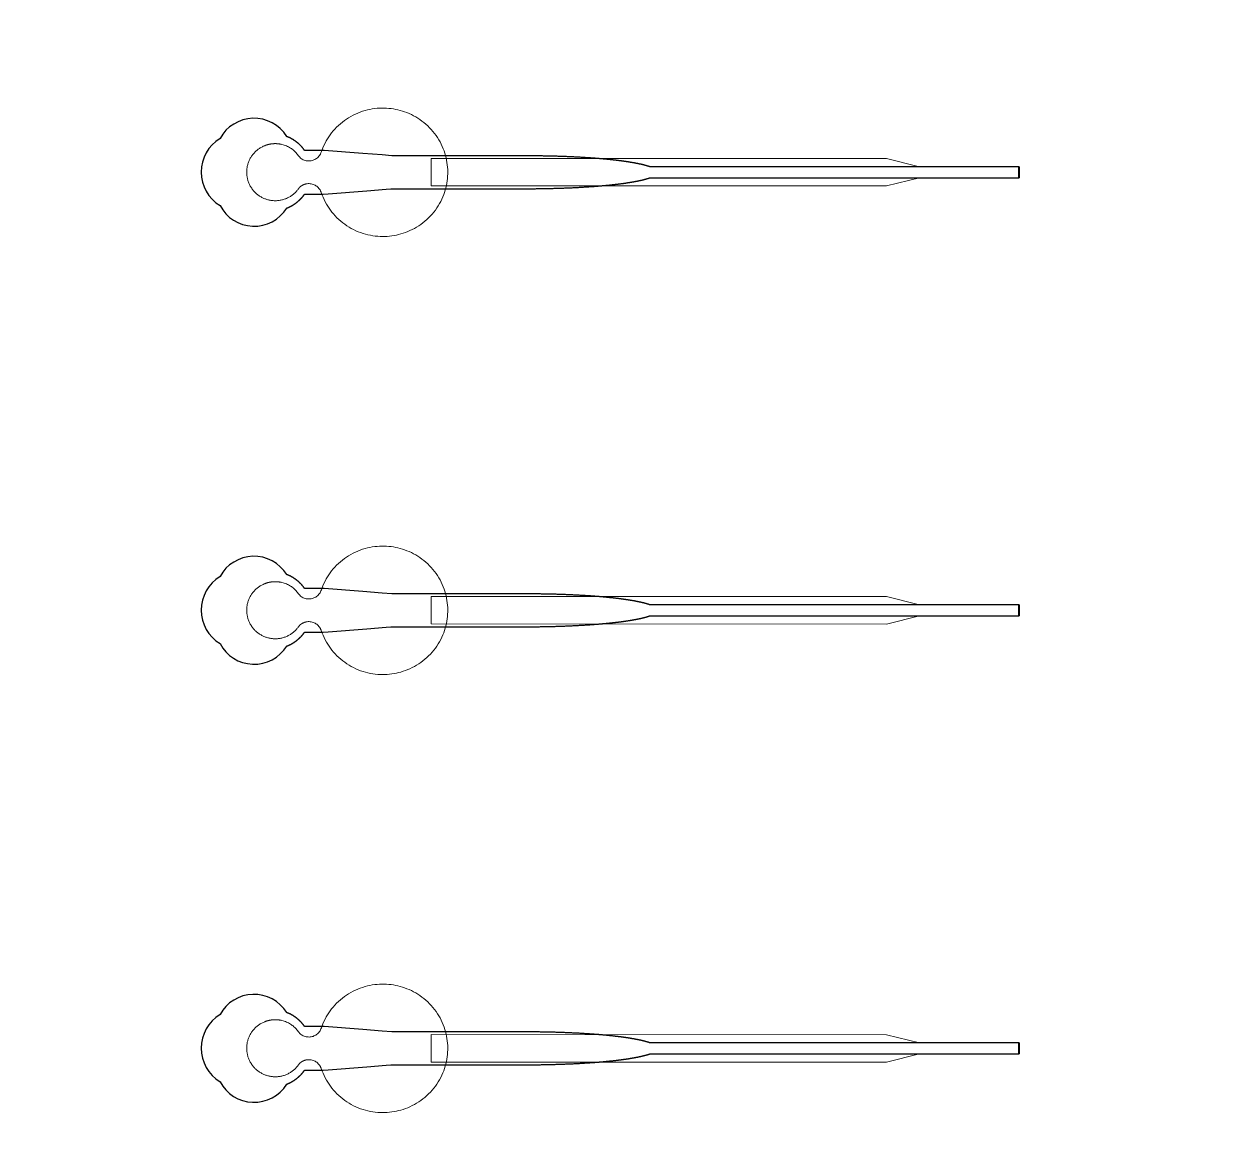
# Model space of a CAD drawing. Header units: inches. Extents: x -52997 to 52003, y -52254 to 52746.
# Drawn here: x -16400 to -10919, y -6581 to -1513 of the extents above; entities that cross this region are included whole.
import ezdxf

# ---------------------------------------------------------------- set-up
doc = ezdxf.new("R2010")
doc.units = ezdxf.units.IN
doc.header["$MEASUREMENT"] = 0
doc.layers.add('1', color=1, linetype='Continuous')
doc.layers.add('2', color=140, linetype='Continuous', lineweight=0)
doc.layers.add('3', color=90, linetype='Continuous', lineweight=0)

msp = doc.modelspace()

# ---------------------------------------------------------------- linework, layer by layer
at = {"layer": '1'}
for points in [[(-16283.4, -47485.7), (0, -47485.7), (16283.4, -47485.7, 5.999107)], [(-16250, -47285.7), (0, -47285.7), (16250, -47285.7, 5.986812)], [(-13685.8, -45485.7), (0, -45485.7), (13685.8, -45485.7, 6.794322)], [(-15200.3, -2353.6), (-15199.9, -2353.4), (-15199.1, -2353.1), (-15198.2, -2352.8), (-15197.4, -2352.4), (-15196.5, -2352.1), (-15195.7, -2351.8), (-15194.8, -2351.4), (-15194, -2351), (-15193.1, -2350.7), (-15192.3, -2350.3), (-15191.4, -2349.9), (-15190.6, -2349.5), (-15189.7, -2349.1), (-15188.9, -2348.7), (-15188, -2348.3), (-15187.2, -2347.9), (-15186.3, -2347.5), (-15185.4, -2347.1), (-15184.6, -2346.6), (-15183.7, -2346.2), (-15182.9, -2345.8), (-15182, -2345.3), (-15181.1, -2344.9), (-15180.3, -2344.4), (-15179.4, -2343.9), (-15178.6, -2343.5), (-15177.7, -2343), (-15176.9, -2342.5), (-15176, -2342), (-15175.2, -2341.5), (-15174.3, -2341), (-15173.4, -2340.5), (-15172.6, -2340), (-15171.7, -2339.5), (-15170.9, -2339), (-15170.1, -2338.4), (-15169.2, -2337.9), (-15168.4, -2337.3), (-15167.5, -2336.8), (-15166.7, -2336.2), (-15165.8, -2335.7), (-15165, -2335.1), (-15164.2, -2334.6), (-15163.3, -2334), (-15162.5, -2333.4), (-15161.7, -2332.8), (-15160.8, -2332.2), (-15160, -2331.6), (-15159.2, -2331), (-15158.4, -2330.4), (-15157.6, -2329.8), (-15156.7, -2329.2), (-15155.9, -2328.6), (-15155.1, -2328), (-15154.3, -2327.3), (-15153.5, -2326.7), (-15152.7, -2326.1), (-15151.9, -2325.4), (-15151.1, -2324.8), (-15150.3, -2324.1), (-15149.6, -2323.5), (-15148.8, -2322.8), (-15148, -2322.2), (-15147.2, -2321.5), (-15146.5, -2320.8), (-15145.7, -2320.1), (-15144.9, -2319.5), (-15144.2, -2318.8), (-15143.4, -2318.1), (-15142.7, -2317.4), (-15141.9, -2316.7), (-15141.2, -2316), (-15140.5, -2315.3), (-15139.7, -2314.6), (-15139, -2313.9), (-15138.3, -2313.2), (-15137.6, -2312.5), (-15136.9, -2311.7), (-15136.2, -2311), (-15135.5, -2310.3), (-15134.8, -2309.6), (-15134.1, -2308.8), (-15133.4, -2308.1), (-15132.7, -2307.4), (-15132, -2306.6), (-15131.4, -2305.9), (-15130.7, -2305.2), (-15130.1, -2304.4), (-15129.4, -2303.7), (-15128.8, -2302.9), (-15128.1, -2302.2), (-15127.5, -2301.4), (-15126.9, -2300.7), (-15126.2, -2299.9), (-15125.6, -2299.1), (-15125, -2298.4), (-15124.4, -2297.6), (-15123.8, -2296.9), (-15123.2, -2296.1), (-15122.6, -2295.3), (-15122.1, -2294.6), (-15121.5, -2293.8), (-15120.9, -2293), (-15120.4, -2292.3), (-15119.8, -2291.5), (-15119.3, -2290.7), (-15118.7, -2290), (-15075.1, -2290), (-15053.3, -2290), (-15042.4, -2290), (-15039.7, -2290), (-15038.4, -2290), (-15038.3, -2290), (-15038.3, -2290), (-15038.3, -2290), (-15038.3, -2290), (-15038.3, -2289.9), (-15038.2, -2289.9), (-15037.8, -2289.9), (-15037.1, -2289.9), (-15035.8, -2289.8), (-15033, -2289.5), (-15010.9, -2287.9), (-14834.3, -2274.3), (-14746, -2267.5), (-14723.9, -2265.8), (-14712.8, -2265), (-14712.5, -2265), (-14712.4, -2265), (-14712.4, -2265), (-14712.3, -2265), (-14712.2, -2265), (-14711.8, -2265), (-14451.4, -2265), (-14445.1, -2265), (-14432.5, -2265), (-14332, -2265), (-14131, -2265), (-14118.4, -2265), (-14112.1, -2265), (-14109, -2265), (-14107.4, -2265), (-14107, -2265), (-14106.8, -2265), (-14106.7, -2265), (-14106.7, -2265), (-14106.7, -2265), (-14106.6, -2265), (-14106.1, -2265), (-14101.5, -2264.9), (-14096.9, -2264.9), (-14092.3, -2264.9), (-14087.6, -2264.9), (-14083, -2264.9), (-14078.3, -2264.9), (-14073.7, -2264.8), (-14069, -2264.8), (-14064.3, -2264.8), (-14059.6, -2264.7), (-14054.9, -2264.7), (-14050.1, -2264.6), (-14045.4, -2264.6), (-14040.7, -2264.5), (-14035.9, -2264.4), (-14031.2, -2264.4), (-14026.4, -2264.3), (-14021.6, -2264.2), (-14016.8, -2264.1), (-14012, -2264), (-14007.2, -2263.9), (-14002.4, -2263.8), (-13997.6, -2263.7), (-13992.8, -2263.6), (-13988, -2263.5), (-13983.2, -2263.3), (-13978.4, -2263.2), (-13973.5, -2263.1), (-13968.7, -2262.9), (-13963.9, -2262.8), (-13959, -2262.6), (-13954.2, -2262.5), (-13949.4, -2262.3), (-13944.6, -2262.2), (-13939.7, -2262), (-13934.9, -2261.8), (-13930.1, -2261.6), (-13925.2, -2261.4), (-13920.4, -2261.2), (-13915.6, -2261), (-13910.8, -2260.8), (-13906, -2260.6), (-13901.2, -2260.4), (-13896.4, -2260.2), (-13891.6, -2260), (-13886.8, -2259.7), (-13882, -2259.5), (-13877.2, -2259.3), (-13872.5, -2259), (-13867.7, -2258.7), (-13863, -2258.5), (-13858.3, -2258.2), (-13853.5, -2258), (-13848.8, -2257.7), (-13844.1, -2257.4), (-13839.5, -2257.1), (-13834.8, -2256.8), (-13830.1, -2256.5), (-13825.5, -2256.2), (-13820.9, -2255.9), (-13816.3, -2255.6), (-13811.7, -2255.3), (-13807.1, -2254.9), (-13804.8, -2254.8), (-13802.6, -2254.6), (-13800.3, -2254.4), (-13798, -2254.3), (-13795.8, -2254.1), (-13793.5, -2253.9), (-13791.2, -2253.8), (-13789, -2253.6), (-13786.8, -2253.4), (-13784.5, -2253.2), (-13782.3, -2253), (-13780.1, -2252.9), (-13777.8, -2252.7), (-13775.6, -2252.5), (-13773.4, -2252.3), (-13771.2, -2252.1), (-13769, -2251.9), (-13766.8, -2251.8), (-13764.6, -2251.6), (-13762.5, -2251.4), (-13760.3, -2251.2), (-13758.1, -2251), (-13756, -2250.8), (-13753.8, -2250.6), (-13751.6, -2250.4), (-13749.5, -2250.2), (-13747.4, -2250), (-13745.2, -2249.8), (-13743.1, -2249.6), (-13741, -2249.4), (-13738.9, -2249.2), (-13736.8, -2249), (-13734.7, -2248.8), (-13732.6, -2248.6), (-13730.5, -2248.4), (-13728.4, -2248.2), (-13726.4, -2248), (-13724.3, -2247.7), (-13722.2, -2247.5), (-13720.2, -2247.3), (-13718.1, -2247.1), (-13716.1, -2246.9), (-13714.1, -2246.7), (-13712.1, -2246.4), (-13710, -2246.2), (-13708, -2246), (-13706, -2245.8), (-13704.1, -2245.6), (-13702.1, -2245.3), (-13700.1, -2245.1), (-13698.1, -2244.9), (-13696.2, -2244.7), (-13694.2, -2244.4), (-13692.3, -2244.2), (-13690.4, -2244), (-13688.4, -2243.7), (-13686.5, -2243.5), (-13684.6, -2243.3), (-13682.7, -2243), (-13680.8, -2242.8), (-13678.9, -2242.5), (-13677.1, -2242.3), (-13675.2, -2242.1), (-13673.3, -2241.8), (-13671.5, -2241.6), (-13669.7, -2241.3), (-13667.8, -2241.1), (-13666, -2240.9), (-13664.2, -2240.6), (-13662.4, -2240.4), (-13660.6, -2240.1), (-13658.8, -2239.9), (-13657, -2239.6), (-13655.3, -2239.4), (-13653.5, -2239.1), (-13651.8, -2238.9), (-13650, -2238.6), (-13648.3, -2238.3), (-13646.6, -2238.1), (-13644.9, -2237.8), (-13643.2, -2237.6), (-13641.5, -2237.3), (-13639.8, -2237.1), (-13638.1, -2236.8), (-13636.5, -2236.5), (-13634.8, -2236.3), (-13633.2, -2236), (-13631.5, -2235.8), (-13629.9, -2235.5), (-13628.3, -2235.2), (-13626.7, -2235), (-13625.1, -2234.7), (-13623.5, -2234.4), (-13621.9, -2234.2), (-13620.4, -2233.9), (-13618.8, -2233.6), (-13617.3, -2233.3), (-13615.7, -2233.1), (-13614.2, -2232.8), (-13612.7, -2232.5), (-13611.2, -2232.3), (-13609.7, -2232), (-13608.2, -2231.7), (-13606.8, -2231.4), (-13605.3, -2231.2), (-13603.9, -2230.9), (-13602.4, -2230.6), (-13601, -2230.3), (-13599.6, -2230), (-13598.2, -2229.8), (-13596.8, -2229.5), (-13595.4, -2229.2), (-13594, -2228.9), (-13592.6, -2228.6), (-13591.3, -2228.4), (-13589.9, -2228.1), (-13588.6, -2227.8), (-13587.3, -2227.5), (-13586, -2227.2), (-13584.7, -2226.9), (-13583.4, -2226.6), (-13582.1, -2226.4), (-13580.8, -2226.1), (-13579.6, -2225.8), (-13578.3, -2225.5), (-13577.1, -2225.2), (-13575.9, -2224.9), (-13574.6, -2224.6), (-13573.4, -2224.3), (-13572.2, -2224), (-13571.1, -2223.8), (-13569.9, -2223.5), (-13568.7, -2223.2), (-13567.6, -2222.9), (-13566.4, -2222.6), (-13565.3, -2222.3), (-13564.2, -2222), (-13563.1, -2221.7), (-13562, -2221.4), (-13560.9, -2221.1), (-13559.9, -2220.8), (-13558.8, -2220.5), (-13557.7, -2220.2), (-13556.7, -2219.9), (-13555.7, -2219.6), (-13554.7, -2219.3), (-13553.7, -2219), (-13552.7, -2218.8), (-13551.7, -2218.5), (-13550.7, -2218.2), (-13549.7, -2217.9), (-13548.8, -2217.6), (-13547.9, -2217.3), (-13546.9, -2217), (-13546, -2216.7), (-13545.1, -2216.4), (-13544.2, -2216.1), (-13543.3, -2215.8), (-13542.5, -2215.5), (-13541, -2215), (-11855.4, -2215.2), (-11855.4, -2165), (-13541, -2165), (-13541.2, -2164.9), (-13542.1, -2164.6), (-13543, -2164.2), (-13543.9, -2163.9), (-13544.8, -2163.6), (-13545.7, -2163.3), (-13546.6, -2163), (-13547.5, -2162.7), (-13548.4, -2162.4), (-13549.4, -2162.2), (-13550.4, -2161.9), (-13551.3, -2161.6), (-13552.3, -2161.3), (-13553.3, -2161), (-13554.3, -2160.7), (-13555.3, -2160.4), (-13556.3, -2160.1), (-13557.4, -2159.8), (-13558.4, -2159.5), (-13559.5, -2159.2), (-13560.6, -2158.9), (-13561.7, -2158.6), (-13562.7, -2158.3), (-13563.8, -2158), (-13565, -2157.7), (-13566.1, -2157.4), (-13567.2, -2157.1), (-13568.4, -2156.8), (-13569.5, -2156.5), (-13570.7, -2156.2), (-13571.9, -2155.9), (-13573.1, -2155.6), (-13574.3, -2155.4), (-13575.5, -2155.1), (-13576.7, -2154.8), (-13578, -2154.5), (-13579.2, -2154.2), (-13580.5, -2153.9), (-13581.7, -2153.6), (-13583, -2153.3), (-13584.3, -2153), (-13585.6, -2152.8), (-13586.9, -2152.5), (-13588.2, -2152.2), (-13589.6, -2151.9), (-13590.9, -2151.6), (-13592.3, -2151.3), (-13593.6, -2151.1), (-13595, -2150.8), (-13596.4, -2150.5), (-13597.8, -2150.2), (-13599.2, -2149.9), (-13600.6, -2149.7), (-13602.1, -2149.4), (-13603.5, -2149.1), (-13604.9, -2148.8), (-13606.4, -2148.5), (-13607.9, -2148.3), (-13609.4, -2148), (-13610.9, -2147.7), (-13612.4, -2147.4), (-13613.9, -2147.2), (-13615.4, -2146.9), (-13616.9, -2146.6), (-13618.5, -2146.3), (-13620, -2146.1), (-13621.6, -2145.8), (-13623.2, -2145.5), (-13624.7, -2145.3), (-13626.3, -2145), (-13627.9, -2144.7), (-13629.5, -2144.5), (-13631.2, -2144.2), (-13632.8, -2143.9), (-13634.4, -2143.7), (-13636.1, -2143.4), (-13637.8, -2143.2), (-13639.4, -2142.9), (-13641.1, -2142.6), (-13642.8, -2142.4), (-13644.5, -2142.1), (-13646.2, -2141.9), (-13647.9, -2141.6), (-13649.7, -2141.4), (-13651.4, -2141.1), (-13653.1, -2140.8), (-13654.9, -2140.6), (-13656.7, -2140.3), (-13658.4, -2140.1), (-13660.2, -2139.8), (-13662, -2139.6), (-13663.8, -2139.3), (-13665.6, -2139.1), (-13667.5, -2138.9), (-13669.3, -2138.6), (-13671.1, -2138.4), (-13673, -2138.1), (-13674.8, -2137.9), (-13676.7, -2137.6), (-13678.6, -2137.4), (-13680.4, -2137.2), (-13682.3, -2136.9), (-13684.2, -2136.7), (-13686.1, -2136.5), (-13688, -2136.2), (-13690, -2136), (-13691.9, -2135.8), (-13693.8, -2135.5), (-13695.8, -2135.3), (-13697.7, -2135.1), (-13699.7, -2134.8), (-13701.7, -2134.6), (-13703.7, -2134.4), (-13705.6, -2134.2), (-13707.6, -2133.9), (-13709.6, -2133.7), (-13711.6, -2133.5), (-13713.7, -2133.3), (-13715.7, -2133.1), (-13717.7, -2132.8), (-13719.8, -2132.6), (-13721.8, -2132.4), (-13723.9, -2132.2), (-13725.9, -2132), (-13728, -2131.8), (-13730.1, -2131.6), (-13732.1, -2131.4), (-13734.2, -2131.1), (-13736.3, -2130.9), (-13738.4, -2130.7), (-13740.5, -2130.5), (-13742.6, -2130.3), (-13744.8, -2130.1), (-13746.9, -2129.9), (-13749, -2129.7), (-13751.2, -2129.5), (-13753.3, -2129.3), (-13755.5, -2129.1), (-13757.6, -2128.9), (-13759.8, -2128.8), (-13761.9, -2128.6), (-13764.1, -2128.4), (-13766.3, -2128.2), (-13768.5, -2128), (-13770.7, -2127.8), (-13772.9, -2127.6), (-13775.1, -2127.4), (-13777.3, -2127.3), (-13779.5, -2127.1), (-13781.7, -2126.9), (-13784, -2126.7), (-13786.2, -2126.5), (-13788.4, -2126.4), (-13790.7, -2126.2), (-13792.9, -2126), (-13795.2, -2125.8), (-13797.4, -2125.7), (-13799.7, -2125.5), (-13801.9, -2125.3), (-13804.2, -2125.2), (-13808.8, -2124.8), (-13813.3, -2124.5), (-13817.9, -2124.2), (-13822.5, -2123.9), (-13827.1, -2123.6), (-13831.8, -2123.3), (-13836.4, -2123), (-13841.1, -2122.7), (-13845.7, -2122.4), (-13850.4, -2122.1), (-13855.1, -2121.9), (-13859.8, -2121.6), (-13864.5, -2121.3), (-13869.3, -2121.1), (-13874, -2120.8), (-13878.7, -2120.6), (-13883.5, -2120.3), (-13888.3, -2120.1), (-13893, -2119.9), (-13897.8, -2119.6), (-13902.6, -2119.4), (-13907.4, -2119.2), (-13912.2, -2119), (-13917, -2118.8), (-13921.8, -2118.6), (-13926.6, -2118.4), (-13931.4, -2118.2), (-13936.2, -2118), (-13941, -2117.9), (-13945.8, -2117.7), (-13950.6, -2117.5), (-13955.4, -2117.4), (-13960.2, -2117.2), (-13965, -2117.1), (-13969.8, -2116.9), (-13974.6, -2116.8), (-13979.4, -2116.7), (-13984.2, -2116.5), (-13989, -2116.4), (-13993.8, -2116.3), (-13998.6, -2116.2), (-14003.4, -2116.1), (-14008.2, -2116), (-14012.9, -2115.9), (-14017.7, -2115.8), (-14022.4, -2115.7), (-14027.2, -2115.6), (-14031.9, -2115.5), (-14036.6, -2115.5), (-14041.4, -2115.4), (-14046.1, -2115.3), (-14050.8, -2115.3), (-14055.5, -2115.2), (-14060.2, -2115.2), (-14064.8, -2115.1), (-14069.5, -2115.1), (-14074.1, -2115.1), (-14078.8, -2115), (-14083.4, -2115), (-14088, -2115), (-14092.6, -2115), (-14094.9, -2115), (-14095.5, -2115), (-14095.7, -2115), (-14095.9, -2115), (-14096.1, -2115), (-14097.7, -2115), (-14104, -2115), (-14116.8, -2115), (-14167.8, -2115), (-14371.7, -2115), (-14422.7, -2115), (-14448.2, -2115), (-14454.6, -2115), (-14456.2, -2115), (-14711.9, -2115), (-14712.3, -2115), (-14712.4, -2115), (-14712.4, -2115), (-14712.4, -2115), (-14712.5, -2115), (-14712.9, -2114.9), (-14714.3, -2114.8), (-14719.8, -2114.4), (-14763.9, -2111), (-14852.3, -2104.2), (-15028.9, -2090.7), (-15034.4, -2090.2), (-15037.2, -2090), (-15037.9, -2090), (-15038.2, -2090), (-15038.3, -2090), (-15038.3, -2090), (-15038.3, -2090), (-15038.3, -2090), (-15038.3, -2090), (-15038.4, -2090), (-15038.7, -2090), (-15041.4, -2090), (-15046.9, -2090), (-15057.8, -2090), (-15079.6, -2090), (-15101.4, -2090), (-15112.3, -2090), (-15117.7, -2090), (-15118.4, -2090), (-15118.6, -2090), (-15118.6, -2090), (-15118.7, -2090), (-15118.7, -2090), (-15118.7, -2090), (-15118.7, -2089.9), (-15119.1, -2089.4), (-15119.9, -2088.2), (-15120.7, -2087.1), (-15121.6, -2086), (-15122.4, -2084.9), (-15123.2, -2083.8), (-15124.1, -2082.6), (-15125, -2081.5), (-15125.9, -2080.4), (-15126.8, -2079.3), (-15127.7, -2078.2), (-15128.6, -2077.1), (-15129.6, -2076), (-15130.5, -2074.9), (-15131.5, -2073.8), (-15132.4, -2072.7), (-15133.4, -2071.7), (-15134.4, -2070.6), (-15135.5, -2069.5), (-15136.5, -2068.4), (-15137.5, -2067.4), (-15138.6, -2066.3), (-15139.6, -2065.3), (-15140.7, -2064.2), (-15141.8, -2063.2), (-15142.9, -2062.2), (-15144, -2061.1), (-15145.1, -2060.1), (-15146.3, -2059.1), (-15147.4, -2058.1), (-15148.6, -2057.1), (-15149.7, -2056.1), (-15150.9, -2055.1), (-15152.1, -2054.2), (-15153.3, -2053.2), (-15154.5, -2052.3), (-15155.7, -2051.3), (-15157, -2050.4), (-15158.2, -2049.4), (-15159.4, -2048.5), (-15160.7, -2047.6), (-15162, -2046.7), (-15163.2, -2045.8), (-15164.5, -2044.9), (-15165.8, -2044.1), (-15167.1, -2043.2), (-15168.4, -2042.4), (-15169.8, -2041.5), (-15171.1, -2040.7), (-15172.4, -2039.9), (-15173.8, -2039.1), (-15175.1, -2038.3), (-15176.5, -2037.5), (-15177.8, -2036.8), (-15179.2, -2036), (-15180.6, -2035.3), (-15182, -2034.5), (-15183.4, -2033.8), (-15184.8, -2033.1), (-15186.2, -2032.4), (-15187.6, -2031.8), (-15189, -2031.1), (-15190.4, -2030.4), (-15191.8, -2029.8), (-15193.2, -2029.2), (-15194.7, -2028.6), (-15196.1, -2028), (-15197.5, -2027.4), (-15199, -2026.8), (-15200.2, -2026.4, 0.576044), (-15504.7, -2035.7, 0.560065), (-15504.7, -2342.2, 0.578435)], [(-15200.3, -4353.6), (-15199.9, -4353.4), (-15199.1, -4353.1), (-15198.2, -4352.8), (-15197.4, -4352.4), (-15196.5, -4352.1), (-15195.7, -4351.8), (-15194.8, -4351.4), (-15194, -4351), (-15193.1, -4350.7), (-15192.3, -4350.3), (-15191.4, -4349.9), (-15190.6, -4349.5), (-15189.7, -4349.1), (-15188.9, -4348.7), (-15188, -4348.3), (-15187.2, -4347.9), (-15186.3, -4347.5), (-15185.4, -4347.1), (-15184.6, -4346.6), (-15183.7, -4346.2), (-15182.9, -4345.8), (-15182, -4345.3), (-15181.1, -4344.9), (-15180.3, -4344.4), (-15179.4, -4343.9), (-15178.6, -4343.5), (-15177.7, -4343), (-15176.9, -4342.5), (-15176, -4342), (-15175.2, -4341.5), (-15174.3, -4341), (-15173.4, -4340.5), (-15172.6, -4340), (-15171.7, -4339.5), (-15170.9, -4339), (-15170.1, -4338.4), (-15169.2, -4337.9), (-15168.4, -4337.3), (-15167.5, -4336.8), (-15166.7, -4336.2), (-15165.8, -4335.7), (-15165, -4335.1), (-15164.2, -4334.6), (-15163.3, -4334), (-15162.5, -4333.4), (-15161.7, -4332.8), (-15160.8, -4332.2), (-15160, -4331.6), (-15159.2, -4331), (-15158.4, -4330.4), (-15157.6, -4329.8), (-15156.7, -4329.2), (-15155.9, -4328.6), (-15155.1, -4328), (-15154.3, -4327.3), (-15153.5, -4326.7), (-15152.7, -4326.1), (-15151.9, -4325.4), (-15151.1, -4324.8), (-15150.3, -4324.1), (-15149.6, -4323.5), (-15148.8, -4322.8), (-15148, -4322.2), (-15147.2, -4321.5), (-15146.5, -4320.8), (-15145.7, -4320.1), (-15144.9, -4319.5), (-15144.2, -4318.8), (-15143.4, -4318.1), (-15142.7, -4317.4), (-15141.9, -4316.7), (-15141.2, -4316), (-15140.5, -4315.3), (-15139.7, -4314.6), (-15139, -4313.9), (-15138.3, -4313.2), (-15137.6, -4312.5), (-15136.9, -4311.7), (-15136.2, -4311), (-15135.5, -4310.3), (-15134.8, -4309.6), (-15134.1, -4308.8), (-15133.4, -4308.1), (-15132.7, -4307.4), (-15132, -4306.6), (-15131.4, -4305.9), (-15130.7, -4305.2), (-15130.1, -4304.4), (-15129.4, -4303.7), (-15128.8, -4302.9), (-15128.1, -4302.2), (-15127.5, -4301.4), (-15126.9, -4300.7), (-15126.2, -4299.9), (-15125.6, -4299.1), (-15125, -4298.4), (-15124.4, -4297.6), (-15123.8, -4296.9), (-15123.2, -4296.1), (-15122.6, -4295.3), (-15122.1, -4294.6), (-15121.5, -4293.8), (-15120.9, -4293), (-15120.4, -4292.3), (-15119.8, -4291.5), (-15119.3, -4290.7), (-15118.7, -4290), (-15075.1, -4290), (-15053.3, -4290), (-15042.4, -4290), (-15039.7, -4290), (-15038.4, -4290), (-15038.3, -4290), (-15038.3, -4290), (-15038.3, -4290), (-15038.3, -4290), (-15038.3, -4289.9), (-15038.2, -4289.9), (-15037.8, -4289.9), (-15037.1, -4289.9), (-15035.8, -4289.8), (-15033, -4289.5), (-15010.9, -4287.9), (-14834.3, -4274.3), (-14746, -4267.5), (-14723.9, -4265.8), (-14712.8, -4265), (-14712.5, -4265), (-14712.4, -4265), (-14712.4, -4265), (-14712.3, -4265), (-14712.2, -4265), (-14711.8, -4265), (-14451.4, -4265), (-14445.1, -4265), (-14432.5, -4265), (-14332, -4265), (-14131, -4265), (-14118.4, -4265), (-14112.1, -4265), (-14109, -4265), (-14107.4, -4265), (-14107, -4265), (-14106.8, -4265), (-14106.7, -4265), (-14106.7, -4265), (-14106.7, -4265), (-14106.6, -4265), (-14106.1, -4265), (-14101.5, -4264.9), (-14096.9, -4264.9), (-14092.3, -4264.9), (-14087.6, -4264.9), (-14083, -4264.9), (-14078.3, -4264.9), (-14073.7, -4264.8), (-14069, -4264.8), (-14064.3, -4264.8), (-14059.6, -4264.7), (-14054.9, -4264.7), (-14050.1, -4264.6), (-14045.4, -4264.6), (-14040.7, -4264.5), (-14035.9, -4264.4), (-14031.2, -4264.4), (-14026.4, -4264.3), (-14021.6, -4264.2), (-14016.8, -4264.1), (-14012, -4264), (-14007.2, -4263.9), (-14002.4, -4263.8), (-13997.6, -4263.7), (-13992.8, -4263.6), (-13988, -4263.5), (-13983.2, -4263.3), (-13978.4, -4263.2), (-13973.5, -4263.1), (-13968.7, -4262.9), (-13963.9, -4262.8), (-13959, -4262.6), (-13954.2, -4262.5), (-13949.4, -4262.3), (-13944.6, -4262.2), (-13939.7, -4262), (-13934.9, -4261.8), (-13930.1, -4261.6), (-13925.2, -4261.4), (-13920.4, -4261.2), (-13915.6, -4261), (-13910.8, -4260.8), (-13906, -4260.6), (-13901.2, -4260.4), (-13896.4, -4260.2), (-13891.6, -4260), (-13886.8, -4259.7), (-13882, -4259.5), (-13877.2, -4259.3), (-13872.5, -4259), (-13867.7, -4258.7), (-13863, -4258.5), (-13858.3, -4258.2), (-13853.5, -4258), (-13848.8, -4257.7), (-13844.1, -4257.4), (-13839.5, -4257.1), (-13834.8, -4256.8), (-13830.1, -4256.5), (-13825.5, -4256.2), (-13820.9, -4255.9), (-13816.3, -4255.6), (-13811.7, -4255.3), (-13807.1, -4254.9), (-13804.8, -4254.8), (-13802.6, -4254.6), (-13800.3, -4254.4), (-13798, -4254.3), (-13795.8, -4254.1), (-13793.5, -4253.9), (-13791.2, -4253.8), (-13789, -4253.6), (-13786.8, -4253.4), (-13784.5, -4253.2), (-13782.3, -4253), (-13780.1, -4252.9), (-13777.8, -4252.7), (-13775.6, -4252.5), (-13773.4, -4252.3), (-13771.2, -4252.1), (-13769, -4251.9), (-13766.8, -4251.8), (-13764.6, -4251.6), (-13762.5, -4251.4), (-13760.3, -4251.2), (-13758.1, -4251), (-13756, -4250.8), (-13753.8, -4250.6), (-13751.6, -4250.4), (-13749.5, -4250.2), (-13747.4, -4250), (-13745.2, -4249.8), (-13743.1, -4249.6), (-13741, -4249.4), (-13738.9, -4249.2), (-13736.8, -4249), (-13734.7, -4248.8), (-13732.6, -4248.6), (-13730.5, -4248.4), (-13728.4, -4248.2), (-13726.4, -4248), (-13724.3, -4247.7), (-13722.2, -4247.5), (-13720.2, -4247.3), (-13718.1, -4247.1), (-13716.1, -4246.9), (-13714.1, -4246.7), (-13712.1, -4246.4), (-13710, -4246.2), (-13708, -4246), (-13706, -4245.8), (-13704.1, -4245.6), (-13702.1, -4245.3), (-13700.1, -4245.1), (-13698.1, -4244.9), (-13696.2, -4244.7), (-13694.2, -4244.4), (-13692.3, -4244.2), (-13690.4, -4244), (-13688.4, -4243.7), (-13686.5, -4243.5), (-13684.6, -4243.3), (-13682.7, -4243), (-13680.8, -4242.8), (-13678.9, -4242.5), (-13677.1, -4242.3), (-13675.2, -4242.1), (-13673.3, -4241.8), (-13671.5, -4241.6), (-13669.7, -4241.3), (-13667.8, -4241.1), (-13666, -4240.9), (-13664.2, -4240.6), (-13662.4, -4240.4), (-13660.6, -4240.1), (-13658.8, -4239.9), (-13657, -4239.6), (-13655.3, -4239.4), (-13653.5, -4239.1), (-13651.8, -4238.9), (-13650, -4238.6), (-13648.3, -4238.3), (-13646.6, -4238.1), (-13644.9, -4237.8), (-13643.2, -4237.6), (-13641.5, -4237.3), (-13639.8, -4237.1), (-13638.1, -4236.8), (-13636.5, -4236.5), (-13634.8, -4236.3), (-13633.2, -4236), (-13631.5, -4235.8), (-13629.9, -4235.5), (-13628.3, -4235.2), (-13626.7, -4235), (-13625.1, -4234.7), (-13623.5, -4234.4), (-13621.9, -4234.2), (-13620.4, -4233.9), (-13618.8, -4233.6), (-13617.3, -4233.3), (-13615.7, -4233.1), (-13614.2, -4232.8), (-13612.7, -4232.5), (-13611.2, -4232.3), (-13609.7, -4232), (-13608.2, -4231.7), (-13606.8, -4231.4), (-13605.3, -4231.2), (-13603.9, -4230.9), (-13602.4, -4230.6), (-13601, -4230.3), (-13599.6, -4230), (-13598.2, -4229.8), (-13596.8, -4229.5), (-13595.4, -4229.2), (-13594, -4228.9), (-13592.6, -4228.6), (-13591.3, -4228.4), (-13589.9, -4228.1), (-13588.6, -4227.8), (-13587.3, -4227.5), (-13586, -4227.2), (-13584.7, -4226.9), (-13583.4, -4226.6), (-13582.1, -4226.4), (-13580.8, -4226.1), (-13579.6, -4225.8), (-13578.3, -4225.5), (-13577.1, -4225.2), (-13575.9, -4224.9), (-13574.6, -4224.6), (-13573.4, -4224.3), (-13572.2, -4224), (-13571.1, -4223.8), (-13569.9, -4223.5), (-13568.7, -4223.2), (-13567.6, -4222.9), (-13566.4, -4222.6), (-13565.3, -4222.3), (-13564.2, -4222), (-13563.1, -4221.7), (-13562, -4221.4), (-13560.9, -4221.1), (-13559.9, -4220.8), (-13558.8, -4220.5), (-13557.7, -4220.2), (-13556.7, -4219.9), (-13555.7, -4219.6), (-13554.7, -4219.3), (-13553.7, -4219), (-13552.7, -4218.8), (-13551.7, -4218.5), (-13550.7, -4218.2), (-13549.7, -4217.9), (-13548.8, -4217.6), (-13547.9, -4217.3), (-13546.9, -4217), (-13546, -4216.7), (-13545.1, -4216.4), (-13544.2, -4216.1), (-13543.3, -4215.8), (-13542.5, -4215.5), (-13541, -4215), (-11855.4, -4215.2), (-11855.4, -4165), (-13541, -4165), (-13541.2, -4164.9), (-13542.1, -4164.6), (-13543, -4164.2), (-13543.9, -4163.9), (-13544.8, -4163.6), (-13545.7, -4163.3), (-13546.6, -4163), (-13547.5, -4162.7), (-13548.4, -4162.4), (-13549.4, -4162.2), (-13550.4, -4161.9), (-13551.3, -4161.6), (-13552.3, -4161.3), (-13553.3, -4161), (-13554.3, -4160.7), (-13555.3, -4160.4), (-13556.3, -4160.1), (-13557.4, -4159.8), (-13558.4, -4159.5), (-13559.5, -4159.2), (-13560.6, -4158.9), (-13561.7, -4158.6), (-13562.7, -4158.3), (-13563.8, -4158), (-13565, -4157.7), (-13566.1, -4157.4), (-13567.2, -4157.1), (-13568.4, -4156.8), (-13569.5, -4156.5), (-13570.7, -4156.2), (-13571.9, -4155.9), (-13573.1, -4155.6), (-13574.3, -4155.4), (-13575.5, -4155.1), (-13576.7, -4154.8), (-13578, -4154.5), (-13579.2, -4154.2), (-13580.5, -4153.9), (-13581.7, -4153.6), (-13583, -4153.3), (-13584.3, -4153), (-13585.6, -4152.8), (-13586.9, -4152.5), (-13588.2, -4152.2), (-13589.6, -4151.9), (-13590.9, -4151.6), (-13592.3, -4151.3), (-13593.6, -4151.1), (-13595, -4150.8), (-13596.4, -4150.5), (-13597.8, -4150.2), (-13599.2, -4149.9), (-13600.6, -4149.7), (-13602.1, -4149.4), (-13603.5, -4149.1), (-13604.9, -4148.8), (-13606.4, -4148.5), (-13607.9, -4148.3), (-13609.4, -4148), (-13610.9, -4147.7), (-13612.4, -4147.4), (-13613.9, -4147.2), (-13615.4, -4146.9), (-13616.9, -4146.6), (-13618.5, -4146.3), (-13620, -4146.1), (-13621.6, -4145.8), (-13623.2, -4145.5), (-13624.7, -4145.3), (-13626.3, -4145), (-13627.9, -4144.7), (-13629.5, -4144.5), (-13631.2, -4144.2), (-13632.8, -4143.9), (-13634.4, -4143.7), (-13636.1, -4143.4), (-13637.8, -4143.2), (-13639.4, -4142.9), (-13641.1, -4142.6), (-13642.8, -4142.4), (-13644.5, -4142.1), (-13646.2, -4141.9), (-13647.9, -4141.6), (-13649.7, -4141.4), (-13651.4, -4141.1), (-13653.1, -4140.8), (-13654.9, -4140.6), (-13656.7, -4140.3), (-13658.4, -4140.1), (-13660.2, -4139.8), (-13662, -4139.6), (-13663.8, -4139.3), (-13665.6, -4139.1), (-13667.5, -4138.9), (-13669.3, -4138.6), (-13671.1, -4138.4), (-13673, -4138.1), (-13674.8, -4137.9), (-13676.7, -4137.6), (-13678.6, -4137.4), (-13680.4, -4137.2), (-13682.3, -4136.9), (-13684.2, -4136.7), (-13686.1, -4136.5), (-13688, -4136.2), (-13690, -4136), (-13691.9, -4135.8), (-13693.8, -4135.5), (-13695.8, -4135.3), (-13697.7, -4135.1), (-13699.7, -4134.8), (-13701.7, -4134.6), (-13703.7, -4134.4), (-13705.6, -4134.2), (-13707.6, -4133.9), (-13709.6, -4133.7), (-13711.6, -4133.5), (-13713.7, -4133.3), (-13715.7, -4133.1), (-13717.7, -4132.8), (-13719.8, -4132.6), (-13721.8, -4132.4), (-13723.9, -4132.2), (-13725.9, -4132), (-13728, -4131.8), (-13730.1, -4131.6), (-13732.1, -4131.4), (-13734.2, -4131.1), (-13736.3, -4130.9), (-13738.4, -4130.7), (-13740.5, -4130.5), (-13742.6, -4130.3), (-13744.8, -4130.1), (-13746.9, -4129.9), (-13749, -4129.7), (-13751.2, -4129.5), (-13753.3, -4129.3), (-13755.5, -4129.1), (-13757.6, -4128.9), (-13759.8, -4128.8), (-13761.9, -4128.6), (-13764.1, -4128.4), (-13766.3, -4128.2), (-13768.5, -4128), (-13770.7, -4127.8), (-13772.9, -4127.6), (-13775.1, -4127.4), (-13777.3, -4127.3), (-13779.5, -4127.1), (-13781.7, -4126.9), (-13784, -4126.7), (-13786.2, -4126.5), (-13788.4, -4126.4), (-13790.7, -4126.2), (-13792.9, -4126), (-13795.2, -4125.8), (-13797.4, -4125.7), (-13799.7, -4125.5), (-13801.9, -4125.3), (-13804.2, -4125.2), (-13808.8, -4124.8), (-13813.3, -4124.5), (-13817.9, -4124.2), (-13822.5, -4123.9), (-13827.1, -4123.6), (-13831.8, -4123.3), (-13836.4, -4123), (-13841.1, -4122.7), (-13845.7, -4122.4), (-13850.4, -4122.1), (-13855.1, -4121.9), (-13859.8, -4121.6), (-13864.5, -4121.3), (-13869.3, -4121.1), (-13874, -4120.8), (-13878.7, -4120.6), (-13883.5, -4120.3), (-13888.3, -4120.1), (-13893, -4119.9), (-13897.8, -4119.6), (-13902.6, -4119.4), (-13907.4, -4119.2), (-13912.2, -4119), (-13917, -4118.8), (-13921.8, -4118.6), (-13926.6, -4118.4), (-13931.4, -4118.2), (-13936.2, -4118), (-13941, -4117.9), (-13945.8, -4117.7), (-13950.6, -4117.5), (-13955.4, -4117.4), (-13960.2, -4117.2), (-13965, -4117.1), (-13969.8, -4116.9), (-13974.6, -4116.8), (-13979.4, -4116.7), (-13984.2, -4116.5), (-13989, -4116.4), (-13993.8, -4116.3), (-13998.6, -4116.2), (-14003.4, -4116.1), (-14008.2, -4116), (-14012.9, -4115.9), (-14017.7, -4115.8), (-14022.4, -4115.7), (-14027.2, -4115.6), (-14031.9, -4115.5), (-14036.6, -4115.5), (-14041.4, -4115.4), (-14046.1, -4115.3), (-14050.8, -4115.3), (-14055.5, -4115.2), (-14060.2, -4115.2), (-14064.8, -4115.1), (-14069.5, -4115.1), (-14074.1, -4115.1), (-14078.8, -4115), (-14083.4, -4115), (-14088, -4115), (-14092.6, -4115), (-14094.9, -4115), (-14095.5, -4115), (-14095.7, -4115), (-14095.9, -4115), (-14096.1, -4115), (-14097.7, -4115), (-14104, -4115), (-14116.8, -4115), (-14167.8, -4115), (-14371.7, -4115), (-14422.7, -4115), (-14448.2, -4115), (-14454.6, -4115), (-14456.2, -4115), (-14711.9, -4115), (-14712.3, -4115), (-14712.4, -4115), (-14712.4, -4115), (-14712.4, -4115), (-14712.5, -4115), (-14712.9, -4114.9), (-14714.3, -4114.8), (-14719.8, -4114.4), (-14763.9, -4111), (-14852.3, -4104.2), (-15028.9, -4090.7), (-15034.4, -4090.2), (-15037.2, -4090), (-15037.9, -4090), (-15038.2, -4090), (-15038.3, -4090), (-15038.3, -4090), (-15038.3, -4090), (-15038.3, -4090), (-15038.3, -4090), (-15038.4, -4090), (-15038.7, -4090), (-15041.4, -4090), (-15046.9, -4090), (-15057.8, -4090), (-15079.6, -4090), (-15101.4, -4090), (-15112.3, -4090), (-15117.7, -4090), (-15118.4, -4090), (-15118.6, -4090), (-15118.6, -4090), (-15118.7, -4090), (-15118.7, -4090), (-15118.7, -4090), (-15118.7, -4089.9), (-15119.1, -4089.4), (-15119.9, -4088.2), (-15120.7, -4087.1), (-15121.6, -4086), (-15122.4, -4084.9), (-15123.2, -4083.8), (-15124.1, -4082.6), (-15125, -4081.5), (-15125.9, -4080.4), (-15126.8, -4079.3), (-15127.7, -4078.2), (-15128.6, -4077.1), (-15129.6, -4076), (-15130.5, -4074.9), (-15131.5, -4073.8), (-15132.4, -4072.7), (-15133.4, -4071.7), (-15134.4, -4070.6), (-15135.5, -4069.5), (-15136.5, -4068.4), (-15137.5, -4067.4), (-15138.6, -4066.3), (-15139.6, -4065.3), (-15140.7, -4064.2), (-15141.8, -4063.2), (-15142.9, -4062.2), (-15144, -4061.1), (-15145.1, -4060.1), (-15146.3, -4059.1), (-15147.4, -4058.1), (-15148.6, -4057.1), (-15149.7, -4056.1), (-15150.9, -4055.1), (-15152.1, -4054.2), (-15153.3, -4053.2), (-15154.5, -4052.3), (-15155.7, -4051.3), (-15157, -4050.4), (-15158.2, -4049.4), (-15159.4, -4048.5), (-15160.7, -4047.6), (-15162, -4046.7), (-15163.2, -4045.8), (-15164.5, -4044.9), (-15165.8, -4044.1), (-15167.1, -4043.2), (-15168.4, -4042.4), (-15169.8, -4041.5), (-15171.1, -4040.7), (-15172.4, -4039.9), (-15173.8, -4039.1), (-15175.1, -4038.3), (-15176.5, -4037.5), (-15177.8, -4036.8), (-15179.2, -4036), (-15180.6, -4035.3), (-15182, -4034.5), (-15183.4, -4033.8), (-15184.8, -4033.1), (-15186.2, -4032.4), (-15187.6, -4031.8), (-15189, -4031.1), (-15190.4, -4030.4), (-15191.8, -4029.8), (-15193.2, -4029.2), (-15194.7, -4028.6), (-15196.1, -4028), (-15197.5, -4027.4), (-15199, -4026.8), (-15200.2, -4026.4, 0.576044), (-15504.7, -4035.7, 0.560065), (-15504.7, -4342.2, 0.578435)], [(-15200.3, -6353.6), (-15199.9, -6353.4), (-15199.1, -6353.1), (-15198.2, -6352.8), (-15197.4, -6352.4), (-15196.5, -6352.1), (-15195.7, -6351.8), (-15194.8, -6351.4), (-15194, -6351), (-15193.1, -6350.7), (-15192.3, -6350.3), (-15191.4, -6349.9), (-15190.6, -6349.5), (-15189.7, -6349.1), (-15188.9, -6348.7), (-15188, -6348.3), (-15187.2, -6347.9), (-15186.3, -6347.5), (-15185.4, -6347.1), (-15184.6, -6346.6), (-15183.7, -6346.2), (-15182.9, -6345.8), (-15182, -6345.3), (-15181.1, -6344.9), (-15180.3, -6344.4), (-15179.4, -6343.9), (-15178.6, -6343.5), (-15177.7, -6343), (-15176.9, -6342.5), (-15176, -6342), (-15175.2, -6341.5), (-15174.3, -6341), (-15173.4, -6340.5), (-15172.6, -6340), (-15171.7, -6339.5), (-15170.9, -6339), (-15170.1, -6338.4), (-15169.2, -6337.9), (-15168.4, -6337.3), (-15167.5, -6336.8), (-15166.7, -6336.2), (-15165.8, -6335.7), (-15165, -6335.1), (-15164.2, -6334.6), (-15163.3, -6334), (-15162.5, -6333.4), (-15161.7, -6332.8), (-15160.8, -6332.2), (-15160, -6331.6), (-15159.2, -6331), (-15158.4, -6330.4), (-15157.6, -6329.8), (-15156.7, -6329.2), (-15155.9, -6328.6), (-15155.1, -6328), (-15154.3, -6327.3), (-15153.5, -6326.7), (-15152.7, -6326.1), (-15151.9, -6325.4), (-15151.1, -6324.8), (-15150.3, -6324.1), (-15149.6, -6323.5), (-15148.8, -6322.8), (-15148, -6322.2), (-15147.2, -6321.5), (-15146.5, -6320.8), (-15145.7, -6320.1), (-15144.9, -6319.5), (-15144.2, -6318.8), (-15143.4, -6318.1), (-15142.7, -6317.4), (-15141.9, -6316.7), (-15141.2, -6316), (-15140.5, -6315.3), (-15139.7, -6314.6), (-15139, -6313.9), (-15138.3, -6313.2), (-15137.6, -6312.5), (-15136.9, -6311.7), (-15136.2, -6311), (-15135.5, -6310.3), (-15134.8, -6309.6), (-15134.1, -6308.8), (-15133.4, -6308.1), (-15132.7, -6307.4), (-15132, -6306.6), (-15131.4, -6305.9), (-15130.7, -6305.2), (-15130.1, -6304.4), (-15129.4, -6303.7), (-15128.8, -6302.9), (-15128.1, -6302.2), (-15127.5, -6301.4), (-15126.9, -6300.7), (-15126.2, -6299.9), (-15125.6, -6299.1), (-15125, -6298.4), (-15124.4, -6297.6), (-15123.8, -6296.9), (-15123.2, -6296.1), (-15122.6, -6295.3), (-15122.1, -6294.6), (-15121.5, -6293.8), (-15120.9, -6293), (-15120.4, -6292.3), (-15119.8, -6291.5), (-15119.3, -6290.7), (-15118.7, -6290), (-15075.1, -6290), (-15053.3, -6290), (-15042.4, -6290), (-15039.7, -6290), (-15038.4, -6290), (-15038.3, -6290), (-15038.3, -6290), (-15038.3, -6290), (-15038.3, -6290), (-15038.3, -6289.9), (-15038.2, -6289.9), (-15037.8, -6289.9), (-15037.1, -6289.9), (-15035.8, -6289.8), (-15033, -6289.5), (-15010.9, -6287.9), (-14834.3, -6274.3), (-14746, -6267.5), (-14723.9, -6265.8), (-14712.8, -6265), (-14712.5, -6265), (-14712.4, -6265), (-14712.4, -6265), (-14712.3, -6265), (-14712.2, -6265), (-14711.8, -6265), (-14451.4, -6265), (-14445.1, -6265), (-14432.5, -6265), (-14332, -6265), (-14131, -6265), (-14118.4, -6265), (-14112.1, -6265), (-14109, -6265), (-14107.4, -6265), (-14107, -6265), (-14106.8, -6265), (-14106.7, -6265), (-14106.7, -6265), (-14106.7, -6265), (-14106.6, -6265), (-14106.1, -6265), (-14101.5, -6264.9), (-14096.9, -6264.9), (-14092.3, -6264.9), (-14087.6, -6264.9), (-14083, -6264.9), (-14078.3, -6264.9), (-14073.7, -6264.8), (-14069, -6264.8), (-14064.3, -6264.8), (-14059.6, -6264.7), (-14054.9, -6264.7), (-14050.1, -6264.6), (-14045.4, -6264.6), (-14040.7, -6264.5), (-14035.9, -6264.4), (-14031.2, -6264.4), (-14026.4, -6264.3), (-14021.6, -6264.2), (-14016.8, -6264.1), (-14012, -6264), (-14007.2, -6263.9), (-14002.4, -6263.8), (-13997.6, -6263.7), (-13992.8, -6263.6), (-13988, -6263.5), (-13983.2, -6263.3), (-13978.4, -6263.2), (-13973.5, -6263.1), (-13968.7, -6262.9), (-13963.9, -6262.8), (-13959, -6262.6), (-13954.2, -6262.5), (-13949.4, -6262.3), (-13944.6, -6262.2), (-13939.7, -6262), (-13934.9, -6261.8), (-13930.1, -6261.6), (-13925.2, -6261.4), (-13920.4, -6261.2), (-13915.6, -6261), (-13910.8, -6260.8), (-13906, -6260.6), (-13901.2, -6260.4), (-13896.4, -6260.2), (-13891.6, -6260), (-13886.8, -6259.7), (-13882, -6259.5), (-13877.2, -6259.3), (-13872.5, -6259), (-13867.7, -6258.7), (-13863, -6258.5), (-13858.3, -6258.2), (-13853.5, -6258), (-13848.8, -6257.7), (-13844.1, -6257.4), (-13839.5, -6257.1), (-13834.8, -6256.8), (-13830.1, -6256.5), (-13825.5, -6256.2), (-13820.9, -6255.9), (-13816.3, -6255.6), (-13811.7, -6255.3), (-13807.1, -6254.9), (-13804.8, -6254.8), (-13802.6, -6254.6), (-13800.3, -6254.4), (-13798, -6254.3), (-13795.8, -6254.1), (-13793.5, -6253.9), (-13791.2, -6253.8), (-13789, -6253.6), (-13786.8, -6253.4), (-13784.5, -6253.2), (-13782.3, -6253), (-13780.1, -6252.9), (-13777.8, -6252.7), (-13775.6, -6252.5), (-13773.4, -6252.3), (-13771.2, -6252.1), (-13769, -6251.9), (-13766.8, -6251.8), (-13764.6, -6251.6), (-13762.5, -6251.4), (-13760.3, -6251.2), (-13758.1, -6251), (-13756, -6250.8), (-13753.8, -6250.6), (-13751.6, -6250.4), (-13749.5, -6250.2), (-13747.4, -6250), (-13745.2, -6249.8), (-13743.1, -6249.6), (-13741, -6249.4), (-13738.9, -6249.2), (-13736.8, -6249), (-13734.7, -6248.8), (-13732.6, -6248.6), (-13730.5, -6248.4), (-13728.4, -6248.2), (-13726.4, -6248), (-13724.3, -6247.7), (-13722.2, -6247.5), (-13720.2, -6247.3), (-13718.1, -6247.1), (-13716.1, -6246.9), (-13714.1, -6246.7), (-13712.1, -6246.4), (-13710, -6246.2), (-13708, -6246), (-13706, -6245.8), (-13704.1, -6245.6), (-13702.1, -6245.3), (-13700.1, -6245.1), (-13698.1, -6244.9), (-13696.2, -6244.7), (-13694.2, -6244.4), (-13692.3, -6244.2), (-13690.4, -6244), (-13688.4, -6243.7), (-13686.5, -6243.5), (-13684.6, -6243.3), (-13682.7, -6243), (-13680.8, -6242.8), (-13678.9, -6242.5), (-13677.1, -6242.3), (-13675.2, -6242.1), (-13673.3, -6241.8), (-13671.5, -6241.6), (-13669.7, -6241.3), (-13667.8, -6241.1), (-13666, -6240.9), (-13664.2, -6240.6), (-13662.4, -6240.4), (-13660.6, -6240.1), (-13658.8, -6239.9), (-13657, -6239.6), (-13655.3, -6239.4), (-13653.5, -6239.1), (-13651.8, -6238.9), (-13650, -6238.6), (-13648.3, -6238.3), (-13646.6, -6238.1), (-13644.9, -6237.8), (-13643.2, -6237.6), (-13641.5, -6237.3), (-13639.8, -6237.1), (-13638.1, -6236.8), (-13636.5, -6236.5), (-13634.8, -6236.3), (-13633.2, -6236), (-13631.5, -6235.8), (-13629.9, -6235.5), (-13628.3, -6235.2), (-13626.7, -6235), (-13625.1, -6234.7), (-13623.5, -6234.4), (-13621.9, -6234.2), (-13620.4, -6233.9), (-13618.8, -6233.6), (-13617.3, -6233.3), (-13615.7, -6233.1), (-13614.2, -6232.8), (-13612.7, -6232.5), (-13611.2, -6232.3), (-13609.7, -6232), (-13608.2, -6231.7), (-13606.8, -6231.4), (-13605.3, -6231.2), (-13603.9, -6230.9), (-13602.4, -6230.6), (-13601, -6230.3), (-13599.6, -6230), (-13598.2, -6229.8), (-13596.8, -6229.5), (-13595.4, -6229.2), (-13594, -6228.9), (-13592.6, -6228.6), (-13591.3, -6228.4), (-13589.9, -6228.1), (-13588.6, -6227.8), (-13587.3, -6227.5), (-13586, -6227.2), (-13584.7, -6226.9), (-13583.4, -6226.6), (-13582.1, -6226.4), (-13580.8, -6226.1), (-13579.6, -6225.8), (-13578.3, -6225.5), (-13577.1, -6225.2), (-13575.9, -6224.9), (-13574.6, -6224.6), (-13573.4, -6224.3), (-13572.2, -6224), (-13571.1, -6223.8), (-13569.9, -6223.5), (-13568.7, -6223.2), (-13567.6, -6222.9), (-13566.4, -6222.6), (-13565.3, -6222.3), (-13564.2, -6222), (-13563.1, -6221.7), (-13562, -6221.4), (-13560.9, -6221.1), (-13559.9, -6220.8), (-13558.8, -6220.5), (-13557.7, -6220.2), (-13556.7, -6219.9), (-13555.7, -6219.6), (-13554.7, -6219.3), (-13553.7, -6219), (-13552.7, -6218.8), (-13551.7, -6218.5), (-13550.7, -6218.2), (-13549.7, -6217.9), (-13548.8, -6217.6), (-13547.9, -6217.3), (-13546.9, -6217), (-13546, -6216.7), (-13545.1, -6216.4), (-13544.2, -6216.1), (-13543.3, -6215.8), (-13542.5, -6215.5), (-13541, -6215), (-11855.4, -6215.2), (-11855.4, -6165), (-13541, -6165), (-13541.2, -6164.9), (-13542.1, -6164.6), (-13543, -6164.2), (-13543.9, -6163.9), (-13544.8, -6163.6), (-13545.7, -6163.3), (-13546.6, -6163), (-13547.5, -6162.7), (-13548.4, -6162.4), (-13549.4, -6162.2), (-13550.4, -6161.9), (-13551.3, -6161.6), (-13552.3, -6161.3), (-13553.3, -6161), (-13554.3, -6160.7), (-13555.3, -6160.4), (-13556.3, -6160.1), (-13557.4, -6159.8), (-13558.4, -6159.5), (-13559.5, -6159.2), (-13560.6, -6158.9), (-13561.7, -6158.6), (-13562.7, -6158.3), (-13563.8, -6158), (-13565, -6157.7), (-13566.1, -6157.4), (-13567.2, -6157.1), (-13568.4, -6156.8), (-13569.5, -6156.5), (-13570.7, -6156.2), (-13571.9, -6155.9), (-13573.1, -6155.6), (-13574.3, -6155.4), (-13575.5, -6155.1), (-13576.7, -6154.8), (-13578, -6154.5), (-13579.2, -6154.2), (-13580.5, -6153.9), (-13581.7, -6153.6), (-13583, -6153.3), (-13584.3, -6153), (-13585.6, -6152.8), (-13586.9, -6152.5), (-13588.2, -6152.2), (-13589.6, -6151.9), (-13590.9, -6151.6), (-13592.3, -6151.3), (-13593.6, -6151.1), (-13595, -6150.8), (-13596.4, -6150.5), (-13597.8, -6150.2), (-13599.2, -6149.9), (-13600.6, -6149.7), (-13602.1, -6149.4), (-13603.5, -6149.1), (-13604.9, -6148.8), (-13606.4, -6148.5), (-13607.9, -6148.3), (-13609.4, -6148), (-13610.9, -6147.7), (-13612.4, -6147.4), (-13613.9, -6147.2), (-13615.4, -6146.9), (-13616.9, -6146.6), (-13618.5, -6146.3), (-13620, -6146.1), (-13621.6, -6145.8), (-13623.2, -6145.5), (-13624.7, -6145.3), (-13626.3, -6145), (-13627.9, -6144.7), (-13629.5, -6144.5), (-13631.2, -6144.2), (-13632.8, -6143.9), (-13634.4, -6143.7), (-13636.1, -6143.4), (-13637.8, -6143.2), (-13639.4, -6142.9), (-13641.1, -6142.6), (-13642.8, -6142.4), (-13644.5, -6142.1), (-13646.2, -6141.9), (-13647.9, -6141.6), (-13649.7, -6141.4), (-13651.4, -6141.1), (-13653.1, -6140.8), (-13654.9, -6140.6), (-13656.7, -6140.3), (-13658.4, -6140.1), (-13660.2, -6139.8), (-13662, -6139.6), (-13663.8, -6139.3), (-13665.6, -6139.1), (-13667.5, -6138.9), (-13669.3, -6138.6), (-13671.1, -6138.4), (-13673, -6138.1), (-13674.8, -6137.9), (-13676.7, -6137.6), (-13678.6, -6137.4), (-13680.4, -6137.2), (-13682.3, -6136.9), (-13684.2, -6136.7), (-13686.1, -6136.5), (-13688, -6136.2), (-13690, -6136), (-13691.9, -6135.8), (-13693.8, -6135.5), (-13695.8, -6135.3), (-13697.7, -6135.1), (-13699.7, -6134.8), (-13701.7, -6134.6), (-13703.7, -6134.4), (-13705.6, -6134.2), (-13707.6, -6133.9), (-13709.6, -6133.7), (-13711.6, -6133.5), (-13713.7, -6133.3), (-13715.7, -6133.1), (-13717.7, -6132.8), (-13719.8, -6132.6), (-13721.8, -6132.4), (-13723.9, -6132.2), (-13725.9, -6132), (-13728, -6131.8), (-13730.1, -6131.6), (-13732.1, -6131.4), (-13734.2, -6131.1), (-13736.3, -6130.9), (-13738.4, -6130.7), (-13740.5, -6130.5), (-13742.6, -6130.3), (-13744.8, -6130.1), (-13746.9, -6129.9), (-13749, -6129.7), (-13751.2, -6129.5), (-13753.3, -6129.3), (-13755.5, -6129.1), (-13757.6, -6128.9), (-13759.8, -6128.8), (-13761.9, -6128.6), (-13764.1, -6128.4), (-13766.3, -6128.2), (-13768.5, -6128), (-13770.7, -6127.8), (-13772.9, -6127.6), (-13775.1, -6127.4), (-13777.3, -6127.3), (-13779.5, -6127.1), (-13781.7, -6126.9), (-13784, -6126.7), (-13786.2, -6126.5), (-13788.4, -6126.4), (-13790.7, -6126.2), (-13792.9, -6126), (-13795.2, -6125.8), (-13797.4, -6125.7), (-13799.7, -6125.5), (-13801.9, -6125.3), (-13804.2, -6125.2), (-13808.8, -6124.8), (-13813.3, -6124.5), (-13817.9, -6124.2), (-13822.5, -6123.9), (-13827.1, -6123.6), (-13831.8, -6123.3), (-13836.4, -6123), (-13841.1, -6122.7), (-13845.7, -6122.4), (-13850.4, -6122.1), (-13855.1, -6121.9), (-13859.8, -6121.6), (-13864.5, -6121.3), (-13869.3, -6121.1), (-13874, -6120.8), (-13878.7, -6120.6), (-13883.5, -6120.3), (-13888.3, -6120.1), (-13893, -6119.9), (-13897.8, -6119.6), (-13902.6, -6119.4), (-13907.4, -6119.2), (-13912.2, -6119), (-13917, -6118.8), (-13921.8, -6118.6), (-13926.6, -6118.4), (-13931.4, -6118.2), (-13936.2, -6118), (-13941, -6117.9), (-13945.8, -6117.7), (-13950.6, -6117.5), (-13955.4, -6117.4), (-13960.2, -6117.2), (-13965, -6117.1), (-13969.8, -6116.9), (-13974.6, -6116.8), (-13979.4, -6116.7), (-13984.2, -6116.5), (-13989, -6116.4), (-13993.8, -6116.3), (-13998.6, -6116.2), (-14003.4, -6116.1), (-14008.2, -6116), (-14012.9, -6115.9), (-14017.7, -6115.8), (-14022.4, -6115.7), (-14027.2, -6115.6), (-14031.9, -6115.5), (-14036.6, -6115.5), (-14041.4, -6115.4), (-14046.1, -6115.3), (-14050.8, -6115.3), (-14055.5, -6115.2), (-14060.2, -6115.2), (-14064.8, -6115.1), (-14069.5, -6115.1), (-14074.1, -6115.1), (-14078.8, -6115), (-14083.4, -6115), (-14088, -6115), (-14092.6, -6115), (-14094.9, -6115), (-14095.5, -6115), (-14095.7, -6115), (-14095.9, -6115), (-14096.1, -6115), (-14097.7, -6115), (-14104, -6115), (-14116.8, -6115), (-14167.8, -6115), (-14371.7, -6115), (-14422.7, -6115), (-14448.2, -6115), (-14454.6, -6115), (-14456.2, -6115), (-14711.9, -6115), (-14712.3, -6115), (-14712.4, -6115), (-14712.4, -6115), (-14712.4, -6115), (-14712.5, -6115), (-14712.9, -6114.9), (-14714.3, -6114.8), (-14719.8, -6114.4), (-14763.9, -6111), (-14852.3, -6104.2), (-15028.9, -6090.7), (-15034.4, -6090.2), (-15037.2, -6090), (-15037.9, -6090), (-15038.2, -6090), (-15038.3, -6090), (-15038.3, -6090), (-15038.3, -6090), (-15038.3, -6090), (-15038.3, -6090), (-15038.4, -6090), (-15038.7, -6090), (-15041.4, -6090), (-15046.9, -6090), (-15057.8, -6090), (-15079.6, -6090), (-15101.4, -6090), (-15112.3, -6090), (-15117.7, -6090), (-15118.4, -6090), (-15118.6, -6090), (-15118.6, -6090), (-15118.7, -6090), (-15118.7, -6090), (-15118.7, -6090), (-15118.7, -6089.9), (-15119.1, -6089.4), (-15119.9, -6088.2), (-15120.7, -6087.1), (-15121.6, -6086), (-15122.4, -6084.9), (-15123.2, -6083.8), (-15124.1, -6082.6), (-15125, -6081.5), (-15125.9, -6080.4), (-15126.8, -6079.3), (-15127.7, -6078.2), (-15128.6, -6077.1), (-15129.6, -6076), (-15130.5, -6074.9), (-15131.5, -6073.8), (-15132.4, -6072.7), (-15133.4, -6071.7), (-15134.4, -6070.6), (-15135.5, -6069.5), (-15136.5, -6068.4), (-15137.5, -6067.4), (-15138.6, -6066.3), (-15139.6, -6065.3), (-15140.7, -6064.2), (-15141.8, -6063.2), (-15142.9, -6062.2), (-15144, -6061.1), (-15145.1, -6060.1), (-15146.3, -6059.1), (-15147.4, -6058.1), (-15148.6, -6057.1), (-15149.7, -6056.1), (-15150.9, -6055.1), (-15152.1, -6054.2), (-15153.3, -6053.2), (-15154.5, -6052.3), (-15155.7, -6051.3), (-15157, -6050.4), (-15158.2, -6049.4), (-15159.4, -6048.5), (-15160.7, -6047.6), (-15162, -6046.7), (-15163.2, -6045.8), (-15164.5, -6044.9), (-15165.8, -6044.1), (-15167.1, -6043.2), (-15168.4, -6042.4), (-15169.8, -6041.5), (-15171.1, -6040.7), (-15172.4, -6039.9), (-15173.8, -6039.1), (-15175.1, -6038.3), (-15176.5, -6037.5), (-15177.8, -6036.8), (-15179.2, -6036), (-15180.6, -6035.3), (-15182, -6034.5), (-15183.4, -6033.8), (-15184.8, -6033.1), (-15186.2, -6032.4), (-15187.6, -6031.8), (-15189, -6031.1), (-15190.4, -6030.4), (-15191.8, -6029.8), (-15193.2, -6029.2), (-15194.7, -6028.6), (-15196.1, -6028), (-15197.5, -6027.4), (-15199, -6026.8), (-15200.2, -6026.4, 0.576044), (-15504.7, -6035.7, 0.560065), (-15504.7, -6342.2, 0.578435)]]:
    msp.add_lwpolyline(points, format="xyb", close=True, dxfattribs=at)
msp.add_circle((-497.2, 245.8), 52500, dxfattribs=at)
at = {"layer": '2'}
for points in [[(-16283.4, -47485.7), (0, -47485.7), (16283.4, -47485.7, 5.999107)], [(-16250, -47285.7), (0, -47285.7), (16250, -47285.7, 5.986812)], [(-13685.8, -45485.7), (0, -45485.7), (13685.8, -45485.7, 6.794322)]]:
    msp.add_lwpolyline(points, format="xyb", close=True, dxfattribs=at)
msp.add_circle((-497.2, 245.8), 52500, dxfattribs=at)
for points in [[(-15143.3, -2260.5), (-15121.1, -2237.3), (-15089.5, -2242.5), (-15057.8, -2247.8), (-15044.2, -2276.8), (-14968.8, -2517.6), (-14716.8, -2480), (-14464.8, -2442.3), (-14464.7, -2190.2), (-14464.5, -1938), (-14716.5, -1900.1), (-14968.5, -1862.2), (-15044.1, -2103), (-15057.4, -2131.4), (-15088.2, -2137.2), (-15119.1, -2142.9), (-15141.7, -2121.1), (-15193, -2037.7), (-15287.4, -2063.9), (-15381.8, -2090), (-15383, -2187.9), (-15384.2, -2285.8), (-15290.4, -2314.2), (-15196.7, -2342.6), (-15143.3, -2260.5)], [(-15143.3, -4260.5), (-15121.1, -4237.3), (-15089.5, -4242.5), (-15057.8, -4247.8), (-15044.2, -4276.8), (-14968.8, -4517.6), (-14716.8, -4480), (-14464.8, -4442.3), (-14464.7, -4190.2), (-14464.5, -3938), (-14716.5, -3900.1), (-14968.5, -3862.2), (-15044.1, -4103), (-15057.4, -4131.4), (-15088.2, -4137.2), (-15119.1, -4142.9), (-15141.7, -4121.1), (-15193, -4037.7), (-15287.4, -4063.9), (-15381.8, -4090), (-15383, -4187.9), (-15384.2, -4285.8), (-15290.4, -4314.2), (-15196.7, -4342.6), (-15143.3, -4260.5)], [(-15143.3, -6260.5), (-15121.1, -6237.3), (-15089.5, -6242.5), (-15057.8, -6247.8), (-15044.2, -6276.8), (-14968.8, -6517.6), (-14716.8, -6480), (-14464.8, -6442.3), (-14464.7, -6190.2), (-14464.5, -5938), (-14716.5, -5900.1), (-14968.5, -5862.2), (-15044.1, -6103), (-15057.4, -6131.4), (-15088.2, -6137.2), (-15119.1, -6142.9), (-15141.7, -6121.1), (-15193, -6037.7), (-15287.4, -6063.9), (-15381.8, -6090), (-15383, -6187.9), (-15384.2, -6285.8), (-15290.4, -6314.2), (-15196.7, -6342.6), (-15143.3, -6260.5)]]:
    msp.add_rational_spline(points, [1, 0.884783429184, 1, 0.884783429184, 1, 0.758252289935, 1, 0.758252289935, 1, 0.758252289935, 1, 0.758252289935, 1, 0.888941908896, 1, 0.888941908896, 1, 0.79946124759, 1, 0.79946124759, 1, 0.79946124759, 1, 0.79946124759, 1], degree=2, knots=[0, 0, 0, 0.969535, 0.969535, 1.939069, 1.939069, 3.359405, 3.359405, 4.779741, 4.779741, 6.200078, 6.200078, 7.620414, 7.620414, 8.571947, 8.571947, 9.52348, 9.52348, 10.812277, 10.812277, 12.101074, 12.101074, 13.389871, 13.389871, 14.678668, 14.678668, 14.678668], dxfattribs=at)
at = {"layer": '3'}
for points in [[(-16283.4, -47485.7), (0, -47485.7), (16283.4, -47485.7, 5.999107)], [(-16283.4, -47485.7), (0, -47485.7), (16283.4, -47485.7, 5.999107)], [(-16250, -47285.7), (0, -47285.7), (16250, -47285.7, 5.986812)], [(-16250, -47285.7), (0, -47285.7), (16250, -47285.7, 5.986812)], [(-13685.8, -45485.7), (0, -45485.7), (13685.8, -45485.7, 6.794322)], [(-13685.8, -45485.7), (0, -45485.7), (13685.8, -45485.7, 6.794322)]]:
    msp.add_lwpolyline(points, format="xyb", close=True, dxfattribs=at)
for points in [[(-14539.8, -2127.4), (-12460.3, -2127.5), (-12310.3, -2165), (-11853.3, -2165), (-11853.3, -2215), (-12310.3, -2215), (-12460.3, -2252.5), (-14539.8, -2252.4)], [(-14539.8, -4127.4), (-12460.3, -4127.5), (-12310.3, -4165), (-11853.3, -4165), (-11853.3, -4215), (-12310.3, -4215), (-12460.3, -4252.5), (-14539.8, -4252.4)], [(-14539.8, -6127.4), (-12460.3, -6127.5), (-12310.3, -6165), (-11853.3, -6165), (-11853.3, -6215), (-12310.3, -6215), (-12460.3, -6252.5), (-14539.8, -6252.4)]]:
    msp.add_lwpolyline(points, close=True, dxfattribs=at)
msp.add_circle((-497.2, 245.8), 52500, dxfattribs=at)
msp.add_circle((-497.2, 245.8), 52500, dxfattribs=at)

doc.saveas('drawing.dxf')
